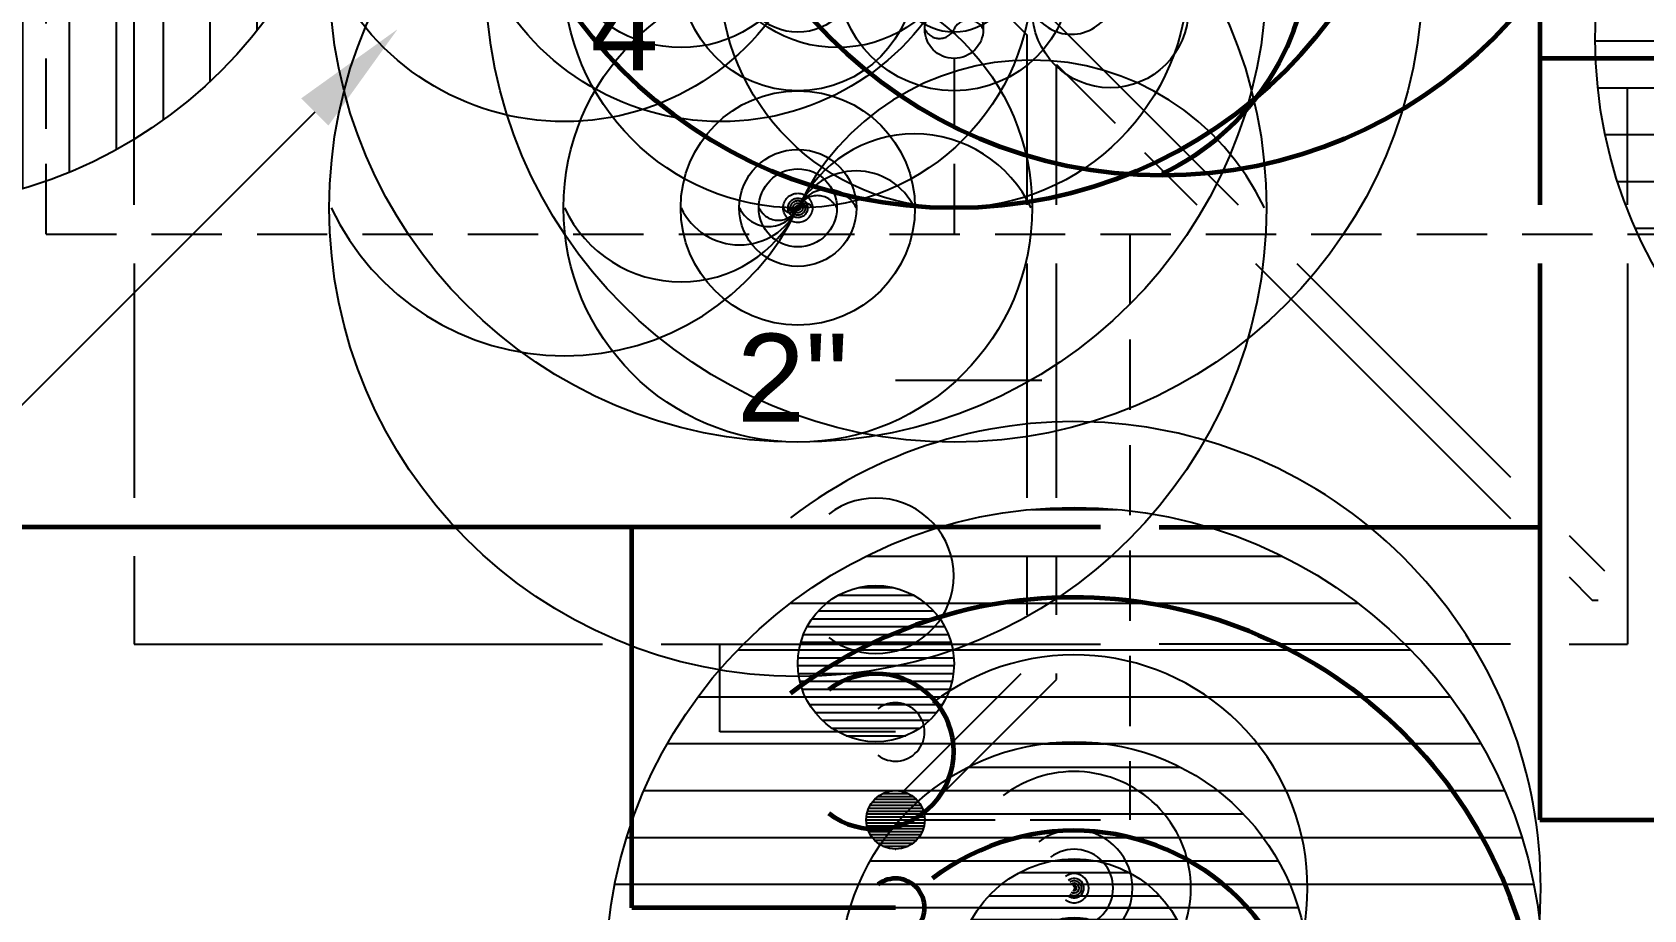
# Model space of a CAD drawing. Extents: x 2104 to 16979, y 4026 to 5124.
# Drawn here: x 6533.3 to 6615.8, y 4625.9 to 4670.8 of the extents above; entities that cross this region are included whole.
import ezdxf
from ezdxf import colors
from ezdxf.entities.mleader import LeaderData, LeaderLine
from ezdxf.math import Vec2, Vec3

# ---------------------------------------------------------------- set-up
doc = ezdxf.new("R2010")
doc.units = 0
doc.header["$LTSCALE"] = 18
doc.header["$MEASUREMENT"] = 0
doc.linetypes.add('VENT', pattern=[0.30000000000000004, 0.2, -0.1])
for name, color, linetype in [('G-ANNO-TEXT', 70, 'Continuous'), ('P-HW-N', 1, 'Continuous'), ('P-HW-N @ 1 (1)', 1, 'Continuous'), ('P-HW-N @ 1 (2)', 1, 'Continuous'), ('P-HW-N @ 12', 1, 'Continuous'), ('P-HW-N @ 128', 1, 'Continuous'), ('P-HW-N @ 16', 1, 'Continuous'), ('P-HW-N @ 192', 1, 'Continuous'), ('P-HW-N @ 2', 1, 'Continuous'), ('P-HW-N @ 24', 1, 'Continuous'), ('P-HW-N @ 384', 1, 'Continuous'), ('P-HW-N @ 4', 1, 'Continuous'), ('P-HW-N @ 48', 1, 'Continuous'), ('P-HW-N @ 64', 1, 'Continuous'), ('P-HW-N @ 768', 1, 'Continuous'), ('P-HW-N @ 8', 1, 'Continuous'), ('P-HW-N @ 96', 1, 'Continuous'), ('P-SAN-N', 6, 'Continuous'), ('P-SAN-N @ 1 (1)', 6, 'Continuous'), ('P-SAN-N @ 1 (2)', 6, 'Continuous'), ('P-SAN-N @ 12', 6, 'Continuous'), ('P-SAN-N @ 128', 6, 'Continuous'), ('P-SAN-N @ 16', 6, 'Continuous'), ('P-SAN-N @ 192', 6, 'Continuous'), ('P-SAN-N @ 2', 6, 'Continuous'), ('P-SAN-N @ 24', 6, 'Continuous'), ('P-SAN-N @ 384', 6, 'Continuous'), ('P-SAN-N @ 4', 6, 'Continuous'), ('P-SAN-N @ 48', 6, 'Continuous'), ('P-SAN-N @ 64', 6, 'Continuous'), ('P-SAN-N @ 768', 6, 'Continuous'), ('P-SAN-N @ 8', 6, 'Continuous'), ('P-SAN-N @ 96', 6, 'Continuous'), ('P-SANV-N', 5, 'VENT'), ('P-SANV-N @ 1 (1)', 5, 'VENT'), ('P-SANV-N @ 1 (2)', 5, 'VENT'), ('P-SANV-N @ 12', 5, 'VENT'), ('P-SANV-N @ 128', 5, 'VENT'), ('P-SANV-N @ 16', 5, 'VENT'), ('P-SANV-N @ 192', 5, 'VENT'), ('P-SANV-N @ 2', 5, 'VENT'), ('P-SANV-N @ 24', 5, 'VENT'), ('P-SANV-N @ 384', 5, 'VENT'), ('P-SANV-N @ 4', 5, 'VENT'), ('P-SANV-N @ 48', 5, 'VENT'), ('P-SANV-N @ 64', 5, 'VENT'), ('P-SANV-N @ 768', 5, 'VENT'), ('P-SANV-N @ 8', 5, 'VENT'), ('P-SANV-N @ 96', 5, 'VENT')]:
    doc.layers.add(name, color=color, linetype=linetype)
for name, color, linetype, lineweight in [('P-CW-N', 4, 'Continuous', 60), ('P-CW-N @ 1 (1)', 4, 'Continuous', 60), ('P-CW-N @ 1 (2)', 4, 'Continuous', 60), ('P-CW-N @ 12', 4, 'Continuous', 60), ('P-CW-N @ 128', 4, 'Continuous', 60), ('P-CW-N @ 16', 4, 'Continuous', 60), ('P-CW-N @ 192', 4, 'Continuous', 60), ('P-CW-N @ 2', 4, 'Continuous', 60), ('P-CW-N @ 24', 4, 'Continuous', 60), ('P-CW-N @ 384', 4, 'Continuous', 60), ('P-CW-N @ 4', 4, 'Continuous', 60), ('P-CW-N @ 48', 4, 'Continuous', 60), ('P-CW-N @ 64', 4, 'Continuous', 60), ('P-CW-N @ 768', 4, 'Continuous', 60), ('P-CW-N @ 8', 4, 'Continuous', 60), ('P-CW-N @ 96', 4, 'Continuous', 60), ('P-HWC-N', 2, 'Continuous', 60), ('P-HWC-N @ 1 (1)', 2, 'Continuous', 60), ('P-HWC-N @ 1 (2)', 2, 'Continuous', 60), ('P-HWC-N @ 12', 2, 'Continuous', 60), ('P-HWC-N @ 128', 2, 'Continuous', 60), ('P-HWC-N @ 16', 2, 'Continuous', 60), ('P-HWC-N @ 192', 2, 'Continuous', 60), ('P-HWC-N @ 2', 2, 'Continuous', 60), ('P-HWC-N @ 24', 2, 'Continuous', 60), ('P-HWC-N @ 384', 2, 'Continuous', 60), ('P-HWC-N @ 4', 2, 'Continuous', 60), ('P-HWC-N @ 48', 2, 'Continuous', 60), ('P-HWC-N @ 64', 2, 'Continuous', 60), ('P-HWC-N @ 768', 2, 'Continuous', 60), ('P-HWC-N @ 8', 2, 'Continuous', 60), ('P-HWC-N @ 96', 2, 'Continuous', 60)]:
    doc.layers.add(name, color=color, linetype=linetype, lineweight=lineweight)
doc.layers.get('0').freeze()
doc.styles.add('Arial', font='arial.ttf')
doc.dimstyles.new('Loop048', dxfattribs={"dimscale": 0, "dimtxt": 0.09375, "dimasz": 0.03125, "dimexe": 0.0625, "dimexo": 0.0625, "dimgap": 0.09375, "dimtad": 1, "dimdec": 4, "dimzin": 3, "dimdsep": 46, "dimlunit": 4, "dimtxsty": 'Arial', "dimblk": 'OBLIQUE', "dimcen": 0.09375, "dimdle": 0.0625, "dimclrd": 256, "dimclre": 256, "dimclrt": 256, "dimadec": 4, "dimazin": 0, "dimtfac": 0.8, "dimtdec": 4, "dimtix": 1, "dimtofl": 0, "dimtmove": 1, "dimatfit": 0, "dimldrblk": 'LeaderNoteBlock', "dimfxl": 1, "dimfrac": 1, "dimtolj": 1, "dimtzin": 0, "dimlwd": -1, "dimlwe": -1, "dimarcsym": 0})

# ---------------------------------------------------------------- blocks, each defined once
blk = doc.blocks.new('*U7')
h = blk.add_hatch()
h.set_pattern_fill('ANSI31', color=256, scale=0.025, angle=135)
h.set_pattern_definition([(180, (0, 0), (-4.336808689942018e-19, -0.003125), [])])
edge = h.paths.add_edge_path()
edge.add_arc((-3.469446951953614e-18, -6.938893903907228e-18), 0.03125000000000001, 0, 360)
blk.add_circle((0, 0), 0.03125)
blk = doc.blocks.new('*U322')
at = {"layer": 'P-SANV-N @ 768', "xscale": 768, "yscale": 768, "zscale": 768}
blk.add_blockref('*U7', (6637.343581524154, 4670.5), dxfattribs=at)
blk = doc.blocks.new('*U6')
blk.add_lwpolyline([(-3.332323771482692e-18, 0.03111555437015312, 0.6342579873937333), (-8.890457814381136e-18, 5.234717341758689e-34, -0.6342579873937336), (-6.793508145416166e-18, -0.03111555437015312)], format="xyb")
blk.add_circle((0, 0), 0.03125)
blk = doc.blocks.new('*U330')
at = {"layer": 'P-CW-N @ 1 (1)', "rotation": 270}
blk.add_blockref('*U6', (6580.5, 4685.843581524153), dxfattribs=at)
at = {"layer": 'P-CW-N @ 1 (2)', "rotation": 270}
blk.add_blockref('*U6', (6580.5, 4685.843581524153), dxfattribs=at)
at = {"layer": 'P-CW-N @ 12', "xscale": 12, "yscale": 12, "zscale": 12, "rotation": 270}
blk.add_blockref('*U6', (6580.5, 4685.843581524153), dxfattribs=at)
at = {"layer": 'P-CW-N @ 128', "xscale": 128, "yscale": 128, "zscale": 128, "rotation": 270}
blk.add_blockref('*U6', (6588.5, 4695.999999999999), dxfattribs=at)
at = {"layer": 'P-CW-N @ 16', "xscale": 16, "yscale": 16, "zscale": 16, "rotation": 270}
blk.add_blockref('*U6', (6580.5, 4685.843581524153), dxfattribs=at)
at = {"layer": 'P-CW-N @ 192', "xscale": 192, "yscale": 192, "zscale": 192, "rotation": 270}
blk.add_blockref('*U6', (6580.5, 4685.843581524153), dxfattribs=at)
at = {"layer": 'P-CW-N @ 2', "xscale": 2, "yscale": 2, "zscale": 2, "rotation": 270}
blk.add_blockref('*U6', (6580.5, 4685.843581524153), dxfattribs=at)
at = {"layer": 'P-CW-N @ 24', "xscale": 24, "yscale": 24, "zscale": 24, "rotation": 270}
blk.add_blockref('*U6', (6580.5, 4685.843581524153), dxfattribs=at)
at = {"layer": 'P-CW-N @ 384', "xscale": 384, "yscale": 384, "zscale": 384, "rotation": 270}
blk.add_blockref('*U6', (6580.5, 4685.843581524153), dxfattribs=at)
at = {"layer": 'P-CW-N @ 4', "xscale": 4, "yscale": 4, "zscale": 4, "rotation": 270}
blk.add_blockref('*U6', (6580.5, 4685.843581524153), dxfattribs=at)
at = {"layer": 'P-CW-N @ 48', "xscale": 48, "yscale": 48, "zscale": 48, "rotation": 270}
blk.add_blockref('*U6', (6580.5, 4679.999999999999), dxfattribs=at)
at = {"layer": 'P-CW-N @ 64', "xscale": 64, "yscale": 64, "zscale": 64, "rotation": 270}
blk.add_blockref('*U6', (6580.5, 4685.843581524153), dxfattribs=at)
at = {"layer": 'P-CW-N @ 768', "xscale": 768, "yscale": 768, "zscale": 768, "rotation": 270}
blk.add_blockref('*U6', (6580.5, 4685.843581524153), dxfattribs=at)
at = {"layer": 'P-CW-N @ 8', "xscale": 8, "yscale": 8, "zscale": 8, "rotation": 270}
blk.add_blockref('*U6', (6580.5, 4685.843581524153), dxfattribs=at)
at = {"layer": 'P-CW-N @ 96', "xscale": 96, "yscale": 96, "zscale": 96, "rotation": 270}
blk.add_blockref('*U6', (6580.5, 4685.843581524153), dxfattribs=at)
blk = doc.blocks.new('*U331')
at = {"layer": 'P-HW-N @ 1 (1)', "rotation": 270}
blk.add_blockref('*U6', (6580.5, 4673.843581524153), dxfattribs=at)
at = {"layer": 'P-HW-N @ 1 (2)', "rotation": 270}
blk.add_blockref('*U6', (6580.5, 4673.843581524153), dxfattribs=at)
at = {"layer": 'P-HW-N @ 12', "xscale": 12, "yscale": 12, "zscale": 12, "rotation": 270}
blk.add_blockref('*U6', (6580.5, 4673.843581524153), dxfattribs=at)
at = {"layer": 'P-HW-N @ 128', "xscale": 128, "yscale": 128, "zscale": 128, "rotation": 270}
blk.add_blockref('*U6', (6588.5, 4707.999999999999), dxfattribs=at)
at = {"layer": 'P-HW-N @ 16', "xscale": 16, "yscale": 16, "zscale": 16, "rotation": 270}
blk.add_blockref('*U6', (6580.5, 4673.843581524153), dxfattribs=at)
at = {"layer": 'P-HW-N @ 192', "xscale": 192, "yscale": 192, "zscale": 192, "rotation": 270}
blk.add_blockref('*U6', (6580.5, 4673.843581524153), dxfattribs=at)
at = {"layer": 'P-HW-N @ 2', "xscale": 2, "yscale": 2, "zscale": 2, "rotation": 270}
blk.add_blockref('*U6', (6580.5, 4673.843581524153), dxfattribs=at)
at = {"layer": 'P-HW-N @ 24', "xscale": 24, "yscale": 24, "zscale": 24, "rotation": 270}
blk.add_blockref('*U6', (6580.5, 4673.843581524153), dxfattribs=at)
at = {"layer": 'P-HW-N @ 384', "xscale": 384, "yscale": 384, "zscale": 384, "rotation": 270}
blk.add_blockref('*U6', (6580.5, 4673.843581524153), dxfattribs=at)
at = {"layer": 'P-HW-N @ 4', "xscale": 4, "yscale": 4, "zscale": 4, "rotation": 270}
blk.add_blockref('*U6', (6580.5, 4673.843581524153), dxfattribs=at)
at = {"layer": 'P-HW-N @ 48', "xscale": 48, "yscale": 48, "zscale": 48, "rotation": 270}
blk.add_blockref('*U6', (6580.5, 4684.499999999999), dxfattribs=at)
at = {"layer": 'P-HW-N @ 64', "xscale": 64, "yscale": 64, "zscale": 64, "rotation": 270}
blk.add_blockref('*U6', (6580.5, 4673.843581524153), dxfattribs=at)
at = {"layer": 'P-HW-N @ 768', "xscale": 768, "yscale": 768, "zscale": 768, "rotation": 270}
blk.add_blockref('*U6', (6580.5, 4673.843581524153), dxfattribs=at)
at = {"layer": 'P-HW-N @ 8', "xscale": 8, "yscale": 8, "zscale": 8, "rotation": 270}
blk.add_blockref('*U6', (6580.5, 4673.843581524153), dxfattribs=at)
at = {"layer": 'P-HW-N @ 96', "xscale": 96, "yscale": 96, "zscale": 96, "rotation": 270}
blk.add_blockref('*U6', (6580.5, 4673.843581524153), dxfattribs=at)
blk = doc.blocks.new('*U332')
at = {"layer": 'P-SAN-N @ 1 (1)', "rotation": 270}
blk.add_blockref('*U6', (6572.5, 4673.843581524153), dxfattribs=at)
at = {"layer": 'P-SAN-N @ 1 (2)', "rotation": 270}
blk.add_blockref('*U6', (6572.5, 4673.843581524153), dxfattribs=at)
at = {"layer": 'P-SAN-N @ 12', "xscale": 12, "yscale": 12, "zscale": 12, "rotation": 270}
blk.add_blockref('*U6', (6572.5, 4673.843581524153), dxfattribs=at)
at = {"layer": 'P-SAN-N @ 128', "xscale": 128, "yscale": 128, "zscale": 128, "rotation": 270}
blk.add_blockref('*U6', (6588.5, 4683.999999999999), dxfattribs=at)
at = {"layer": 'P-SAN-N @ 16', "xscale": 16, "yscale": 16, "zscale": 16, "rotation": 270}
blk.add_blockref('*U6', (6572.5, 4673.843581524153), dxfattribs=at)
at = {"layer": 'P-SAN-N @ 192', "xscale": 192, "yscale": 192, "zscale": 192, "rotation": 270}
blk.add_blockref('*U6', (6572.5, 4673.843581524153), dxfattribs=at)
at = {"layer": 'P-SAN-N @ 2', "xscale": 2, "yscale": 2, "zscale": 2, "rotation": 270}
blk.add_blockref('*U6', (6572.5, 4673.843581524153), dxfattribs=at)
at = {"layer": 'P-SAN-N @ 24', "xscale": 24, "yscale": 24, "zscale": 24, "rotation": 270}
blk.add_blockref('*U6', (6572.5, 4673.843581524153), dxfattribs=at)
at = {"layer": 'P-SAN-N @ 384', "xscale": 384, "yscale": 384, "zscale": 384, "rotation": 270}
blk.add_blockref('*U6', (6572.5, 4673.843581524153), dxfattribs=at)
at = {"layer": 'P-SAN-N @ 4', "xscale": 4, "yscale": 4, "zscale": 4, "rotation": 270}
blk.add_blockref('*U6', (6572.5, 4673.843581524153), dxfattribs=at)
at = {"layer": 'P-SAN-N @ 48', "xscale": 48, "yscale": 48, "zscale": 48, "rotation": 270}
blk.add_blockref('*U6', (6580.5, 4675.499999999999), dxfattribs=at)
at = {"layer": 'P-SAN-N @ 64', "xscale": 64, "yscale": 64, "zscale": 64, "rotation": 270}
blk.add_blockref('*U6', (6572.5, 4673.843581524153), dxfattribs=at)
at = {"layer": 'P-SAN-N @ 768', "xscale": 768, "yscale": 768, "zscale": 768, "rotation": 270}
blk.add_blockref('*U6', (6572.5, 4673.843581524153), dxfattribs=at)
at = {"layer": 'P-SAN-N @ 8', "xscale": 8, "yscale": 8, "zscale": 8, "rotation": 270}
blk.add_blockref('*U6', (6572.5, 4673.843581524153), dxfattribs=at)
at = {"layer": 'P-SAN-N @ 96', "xscale": 96, "yscale": 96, "zscale": 96, "rotation": 270}
blk.add_blockref('*U6', (6572.5, 4673.843581524153), dxfattribs=at)
blk = doc.blocks.new('*U333')
at = {"layer": 'P-SANV-N @ 1 (1)', "rotation": 270}
blk.add_blockref('*U6', (6572.5, 4661.843581524153), dxfattribs=at)
at = {"layer": 'P-SANV-N @ 1 (2)', "rotation": 270}
blk.add_blockref('*U6', (6572.5, 4661.843581524153), dxfattribs=at)
at = {"layer": 'P-SANV-N @ 12', "xscale": 12, "yscale": 12, "zscale": 12, "rotation": 270}
blk.add_blockref('*U6', (6572.5, 4661.843581524153), dxfattribs=at)
at = {"layer": 'P-SANV-N @ 128', "xscale": 128, "yscale": 128, "zscale": 128, "rotation": 270}
blk.add_blockref('*U6', (6588.5, 4671.999999999999), dxfattribs=at)
at = {"layer": 'P-SANV-N @ 16', "xscale": 16, "yscale": 16, "zscale": 16, "rotation": 270}
blk.add_blockref('*U6', (6572.5, 4661.843581524153), dxfattribs=at)
at = {"layer": 'P-SANV-N @ 192', "xscale": 192, "yscale": 192, "zscale": 192, "rotation": 270}
blk.add_blockref('*U6', (6572.5, 4661.843581524153), dxfattribs=at)
at = {"layer": 'P-SANV-N @ 2', "xscale": 2, "yscale": 2, "zscale": 2, "rotation": 270}
blk.add_blockref('*U6', (6572.5, 4661.843581524153), dxfattribs=at)
at = {"layer": 'P-SANV-N @ 24', "xscale": 24, "yscale": 24, "zscale": 24, "rotation": 270}
blk.add_blockref('*U6', (6572.5, 4661.843581524153), dxfattribs=at)
at = {"layer": 'P-SANV-N @ 384', "xscale": 384, "yscale": 384, "zscale": 384, "rotation": 270}
blk.add_blockref('*U6', (6572.5, 4661.843581524153), dxfattribs=at)
at = {"layer": 'P-SANV-N @ 4', "xscale": 4, "yscale": 4, "zscale": 4, "rotation": 270}
blk.add_blockref('*U6', (6572.5, 4661.843581524153), dxfattribs=at)
at = {"layer": 'P-SANV-N @ 48', "xscale": 48, "yscale": 48, "zscale": 48, "rotation": 270}
blk.add_blockref('*U6', (6580.5, 4670.999999999999), dxfattribs=at)
at = {"layer": 'P-SANV-N @ 64', "xscale": 64, "yscale": 64, "zscale": 64, "rotation": 270}
blk.add_blockref('*U6', (6572.5, 4661.843581524153), dxfattribs=at)
at = {"layer": 'P-SANV-N @ 768', "xscale": 768, "yscale": 768, "zscale": 768, "rotation": 270}
blk.add_blockref('*U6', (6572.5, 4661.843581524153), dxfattribs=at)
at = {"layer": 'P-SANV-N @ 8', "xscale": 8, "yscale": 8, "zscale": 8, "rotation": 270}
blk.add_blockref('*U6', (6572.5, 4661.843581524153), dxfattribs=at)
at = {"layer": 'P-SANV-N @ 96', "xscale": 96, "yscale": 96, "zscale": 96, "rotation": 270}
blk.add_blockref('*U6', (6572.5, 4661.843581524153), dxfattribs=at)
blk = doc.blocks.new('*U334')
at = {"layer": 'P-SAN-N @ 1 (1)'}
blk.add_blockref('*U7', (6586.656418475847, 4622.500000000001), dxfattribs=at)
at = {"layer": 'P-SAN-N @ 1 (2)'}
blk.add_blockref('*U7', (6586.656418475847, 4622.500000000001), dxfattribs=at)
at = {"layer": 'P-SAN-N @ 12', "xscale": 12, "yscale": 12, "zscale": 12}
blk.add_blockref('*U7', (6586.656418475847, 4622.500000000001), dxfattribs=at)
at = {"layer": 'P-SAN-N @ 128', "xscale": 128, "yscale": 128, "zscale": 128}
blk.add_blockref('*U7', (6576.500000000001, 4638.500000000001), dxfattribs=at)
at = {"layer": 'P-SAN-N @ 16', "xscale": 16, "yscale": 16, "zscale": 16}
blk.add_blockref('*U7', (6586.656418475847, 4622.500000000001), dxfattribs=at)
at = {"layer": 'P-SAN-N @ 192', "xscale": 192, "yscale": 192, "zscale": 192}
blk.add_blockref('*U7', (6586.656418475847, 4622.500000000001), dxfattribs=at)
at = {"layer": 'P-SAN-N @ 2', "xscale": 2, "yscale": 2, "zscale": 2}
blk.add_blockref('*U7', (6586.656418475847, 4622.500000000001), dxfattribs=at)
at = {"layer": 'P-SAN-N @ 24', "xscale": 24, "yscale": 24, "zscale": 24}
blk.add_blockref('*U7', (6586.656418475847, 4622.500000000001), dxfattribs=at)
at = {"layer": 'P-SAN-N @ 384', "xscale": 384, "yscale": 384, "zscale": 384}
blk.add_blockref('*U7', (6586.656418475847, 4622.500000000001), dxfattribs=at)
at = {"layer": 'P-SAN-N @ 4', "xscale": 4, "yscale": 4, "zscale": 4}
blk.add_blockref('*U7', (6586.656418475847, 4622.500000000001), dxfattribs=at)
at = {"layer": 'P-SAN-N @ 48', "xscale": 48, "yscale": 48, "zscale": 48}
blk.add_blockref('*U7', (6577.500000000001, 4630.500000000001), dxfattribs=at)
at = {"layer": 'P-SAN-N @ 64', "xscale": 64, "yscale": 64, "zscale": 64}
blk.add_blockref('*U7', (6586.656418475847, 4622.500000000001), dxfattribs=at)
at = {"layer": 'P-SAN-N @ 768', "xscale": 768, "yscale": 768, "zscale": 768}
blk.add_blockref('*U7', (6586.656418475847, 4622.500000000001), dxfattribs=at)
at = {"layer": 'P-SAN-N @ 8', "xscale": 8, "yscale": 8, "zscale": 8}
blk.add_blockref('*U7', (6586.656418475847, 4622.500000000001), dxfattribs=at)
at = {"layer": 'P-SAN-N @ 96', "xscale": 96, "yscale": 96, "zscale": 96}
blk.add_blockref('*U7', (6586.656418475847, 4622.500000000001), dxfattribs=at)
blk = doc.blocks.new('*U8')
at = {"linetype": 'Continuous'}
blk.add_arc((0, 0), 0.03111555437015312, 232.5669694738212, 127.4330305261797, dxfattribs=at)
blk = doc.blocks.new('*U335')
at = {"layer": 'P-CW-N @ 1 (1)'}
blk.add_blockref('*U8', (6586.656418475847, 4618.000000000001), dxfattribs=at)
at = {"layer": 'P-CW-N @ 1 (2)'}
blk.add_blockref('*U8', (6586.656418475847, 4618.000000000001), dxfattribs=at)
at = {"layer": 'P-CW-N @ 12', "xscale": 12, "yscale": 12, "zscale": 12}
blk.add_blockref('*U8', (6586.656418475847, 4618.000000000001), dxfattribs=at)
at = {"layer": 'P-CW-N @ 128', "xscale": 128, "yscale": 128, "zscale": 128}
blk.add_blockref('*U8', (6576.500000000001, 4634.000000000001), dxfattribs=at)
at = {"layer": 'P-CW-N @ 16', "xscale": 16, "yscale": 16, "zscale": 16}
blk.add_blockref('*U8', (6586.656418475847, 4618.000000000001), dxfattribs=at)
at = {"layer": 'P-CW-N @ 192', "xscale": 192, "yscale": 192, "zscale": 192}
blk.add_blockref('*U8', (6586.656418475847, 4618.000000000001), dxfattribs=at)
at = {"layer": 'P-CW-N @ 2', "xscale": 2, "yscale": 2, "zscale": 2}
blk.add_blockref('*U8', (6586.656418475847, 4618.000000000001), dxfattribs=at)
at = {"layer": 'P-CW-N @ 24', "xscale": 24, "yscale": 24, "zscale": 24}
blk.add_blockref('*U8', (6586.656418475847, 4618.000000000001), dxfattribs=at)
at = {"layer": 'P-CW-N @ 384', "xscale": 384, "yscale": 384, "zscale": 384}
blk.add_blockref('*U8', (6586.656418475847, 4618.000000000001), dxfattribs=at)
at = {"layer": 'P-CW-N @ 4', "xscale": 4, "yscale": 4, "zscale": 4}
blk.add_blockref('*U8', (6586.656418475847, 4618.000000000001), dxfattribs=at)
at = {"layer": 'P-CW-N @ 48', "xscale": 48, "yscale": 48, "zscale": 48}
blk.add_blockref('*U8', (6577.500000000001, 4626.000000000001), dxfattribs=at)
at = {"layer": 'P-CW-N @ 64', "xscale": 64, "yscale": 64, "zscale": 64}
blk.add_blockref('*U8', (6586.656418475847, 4618.000000000001), dxfattribs=at)
at = {"layer": 'P-CW-N @ 768', "xscale": 768, "yscale": 768, "zscale": 768}
blk.add_blockref('*U8', (6586.656418475847, 4618.000000000001), dxfattribs=at)
at = {"layer": 'P-CW-N @ 8', "xscale": 8, "yscale": 8, "zscale": 8}
blk.add_blockref('*U8', (6586.656418475847, 4618.000000000001), dxfattribs=at)
at = {"layer": 'P-CW-N @ 96', "xscale": 96, "yscale": 96, "zscale": 96}
blk.add_blockref('*U8', (6586.656418475847, 4618.000000000001), dxfattribs=at)
blk = doc.blocks.new('*U336')
at = {"layer": 'P-HW-N @ 1 (1)'}
blk.add_blockref('*U8', (6586.656418475847, 4627.000000000001), dxfattribs=at)
at = {"layer": 'P-HW-N @ 1 (2)'}
blk.add_blockref('*U8', (6586.656418475847, 4627.000000000001), dxfattribs=at)
at = {"layer": 'P-HW-N @ 12', "xscale": 12, "yscale": 12, "zscale": 12}
blk.add_blockref('*U8', (6586.656418475847, 4627.000000000001), dxfattribs=at)
at = {"layer": 'P-HW-N @ 128', "xscale": 128, "yscale": 128, "zscale": 128}
blk.add_blockref('*U8', (6576.500000000001, 4643.000000000001), dxfattribs=at)
at = {"layer": 'P-HW-N @ 16', "xscale": 16, "yscale": 16, "zscale": 16}
blk.add_blockref('*U8', (6586.656418475847, 4627.000000000001), dxfattribs=at)
at = {"layer": 'P-HW-N @ 192', "xscale": 192, "yscale": 192, "zscale": 192}
blk.add_blockref('*U8', (6586.656418475847, 4627.000000000001), dxfattribs=at)
at = {"layer": 'P-HW-N @ 2', "xscale": 2, "yscale": 2, "zscale": 2}
blk.add_blockref('*U8', (6586.656418475847, 4627.000000000001), dxfattribs=at)
at = {"layer": 'P-HW-N @ 24', "xscale": 24, "yscale": 24, "zscale": 24}
blk.add_blockref('*U8', (6586.656418475847, 4627.000000000001), dxfattribs=at)
at = {"layer": 'P-HW-N @ 384', "xscale": 384, "yscale": 384, "zscale": 384}
blk.add_blockref('*U8', (6586.656418475847, 4627.000000000001), dxfattribs=at)
at = {"layer": 'P-HW-N @ 4', "xscale": 4, "yscale": 4, "zscale": 4}
blk.add_blockref('*U8', (6586.656418475847, 4627.000000000001), dxfattribs=at)
at = {"layer": 'P-HW-N @ 48', "xscale": 48, "yscale": 48, "zscale": 48}
blk.add_blockref('*U8', (6577.500000000001, 4635.000000000001), dxfattribs=at)
at = {"layer": 'P-HW-N @ 64', "xscale": 64, "yscale": 64, "zscale": 64}
blk.add_blockref('*U8', (6586.656418475847, 4627.000000000001), dxfattribs=at)
at = {"layer": 'P-HW-N @ 768', "xscale": 768, "yscale": 768, "zscale": 768}
blk.add_blockref('*U8', (6586.656418475847, 4627.000000000001), dxfattribs=at)
at = {"layer": 'P-HW-N @ 8', "xscale": 8, "yscale": 8, "zscale": 8}
blk.add_blockref('*U8', (6586.656418475847, 4627.000000000001), dxfattribs=at)
at = {"layer": 'P-HW-N @ 96', "xscale": 96, "yscale": 96, "zscale": 96}
blk.add_blockref('*U8', (6586.656418475847, 4627.000000000001), dxfattribs=at)
blk = doc.blocks.new('*U337')
at = {"layer": 'P-SAN-N @ 1 (1)', "rotation": 270}
blk.add_blockref('*U7', (6526.000000000001, 4685.843581524153), dxfattribs=at)
at = {"layer": 'P-SAN-N @ 1 (2)', "rotation": 270}
blk.add_blockref('*U7', (6526.000000000001, 4685.843581524153), dxfattribs=at)
at = {"layer": 'P-SAN-N @ 12', "xscale": 12, "yscale": 12, "zscale": 12, "rotation": 270}
blk.add_blockref('*U7', (6526.000000000001, 4685.843581524153), dxfattribs=at)
at = {"layer": 'P-SAN-N @ 128', "xscale": 128, "yscale": 128, "zscale": 128, "rotation": 270}
blk.add_blockref('*U7', (6542.000000000001, 4695.999999999999), dxfattribs=at)
at = {"layer": 'P-SAN-N @ 16', "xscale": 16, "yscale": 16, "zscale": 16, "rotation": 270}
blk.add_blockref('*U7', (6526.000000000001, 4685.843581524153), dxfattribs=at)
at = {"layer": 'P-SAN-N @ 192', "xscale": 192, "yscale": 192, "zscale": 192, "rotation": 270}
blk.add_blockref('*U7', (6526.000000000001, 4685.843581524153), dxfattribs=at)
at = {"layer": 'P-SAN-N @ 2', "xscale": 2, "yscale": 2, "zscale": 2, "rotation": 270}
blk.add_blockref('*U7', (6526.000000000001, 4685.843581524153), dxfattribs=at)
at = {"layer": 'P-SAN-N @ 24', "xscale": 24, "yscale": 24, "zscale": 24, "rotation": 270}
blk.add_blockref('*U7', (6526.000000000001, 4685.843581524153), dxfattribs=at)
at = {"layer": 'P-SAN-N @ 384', "xscale": 384, "yscale": 384, "zscale": 384, "rotation": 270}
blk.add_blockref('*U7', (6526.000000000001, 4685.843581524153), dxfattribs=at)
at = {"layer": 'P-SAN-N @ 4', "xscale": 4, "yscale": 4, "zscale": 4, "rotation": 270}
blk.add_blockref('*U7', (6526.000000000001, 4685.843581524153), dxfattribs=at)
at = {"layer": 'P-SAN-N @ 48', "xscale": 48, "yscale": 48, "zscale": 48, "rotation": 270}
blk.add_blockref('*U7', (6534.000000000001, 4694.999999999999), dxfattribs=at)
at = {"layer": 'P-SAN-N @ 64', "xscale": 64, "yscale": 64, "zscale": 64, "rotation": 270}
blk.add_blockref('*U7', (6526.000000000001, 4685.843581524153), dxfattribs=at)
at = {"layer": 'P-SAN-N @ 768', "xscale": 768, "yscale": 768, "zscale": 768, "rotation": 270}
blk.add_blockref('*U7', (6526.000000000001, 4685.843581524153), dxfattribs=at)
at = {"layer": 'P-SAN-N @ 8', "xscale": 8, "yscale": 8, "zscale": 8, "rotation": 270}
blk.add_blockref('*U7', (6526.000000000001, 4685.843581524153), dxfattribs=at)
at = {"layer": 'P-SAN-N @ 96', "xscale": 96, "yscale": 96, "zscale": 96, "rotation": 270}
blk.add_blockref('*U7', (6526.000000000001, 4685.843581524153), dxfattribs=at)
blk = doc.blocks.new('*U732')
at = {"layer": 'P-HWC-N @ 1 (1)', "rotation": 180}
blk.add_blockref('*U6', (6591.156418475846, 4687.5), dxfattribs=at)
at = {"layer": 'P-HWC-N @ 1 (2)', "rotation": 180}
blk.add_blockref('*U6', (6591.156418475846, 4687.5), dxfattribs=at)
at = {"layer": 'P-HWC-N @ 12', "xscale": 12, "yscale": 12, "zscale": 12, "rotation": 180}
blk.add_blockref('*U6', (6591.156418475846, 4687.5), dxfattribs=at)
at = {"layer": 'P-HWC-N @ 128', "xscale": 128, "yscale": 128, "zscale": 128, "rotation": 180}
blk.add_blockref('*U6', (6557, 4679.5), dxfattribs=at)
at = {"layer": 'P-HWC-N @ 16', "xscale": 16, "yscale": 16, "zscale": 16, "rotation": 180}
blk.add_blockref('*U6', (6591.156418475846, 4687.5), dxfattribs=at)
at = {"layer": 'P-HWC-N @ 192', "xscale": 192, "yscale": 192, "zscale": 192, "rotation": 180}
blk.add_blockref('*U6', (6591.156418475846, 4687.5), dxfattribs=at)
at = {"layer": 'P-HWC-N @ 2', "xscale": 2, "yscale": 2, "zscale": 2, "rotation": 180}
blk.add_blockref('*U6', (6591.156418475846, 4687.5), dxfattribs=at)
at = {"layer": 'P-HWC-N @ 24', "xscale": 24, "yscale": 24, "zscale": 24, "rotation": 180}
blk.add_blockref('*U6', (6591.156418475846, 4687.5), dxfattribs=at)
at = {"layer": 'P-HWC-N @ 384', "xscale": 384, "yscale": 384, "zscale": 384, "rotation": 180}
blk.add_blockref('*U6', (6591.156418475846, 4687.5), dxfattribs=at)
at = {"layer": 'P-HWC-N @ 4', "xscale": 4, "yscale": 4, "zscale": 4, "rotation": 180}
blk.add_blockref('*U6', (6591.156418475846, 4687.5), dxfattribs=at)
at = {"layer": 'P-HWC-N @ 48', "xscale": 48, "yscale": 48, "zscale": 48, "rotation": 180}
blk.add_blockref('*U6', (6580.5, 4689), dxfattribs=at)
at = {"layer": 'P-HWC-N @ 64', "xscale": 64, "yscale": 64, "zscale": 64, "rotation": 180}
blk.add_blockref('*U6', (6591.156418475846, 4687.5), dxfattribs=at)
at = {"layer": 'P-HWC-N @ 768', "xscale": 768, "yscale": 768, "zscale": 768, "rotation": 180}
blk.add_blockref('*U6', (6591.156418475846, 4687.5), dxfattribs=at)
at = {"layer": 'P-HWC-N @ 8', "xscale": 8, "yscale": 8, "zscale": 8, "rotation": 180}
blk.add_blockref('*U6', (6591.156418475846, 4687.5), dxfattribs=at)
at = {"layer": 'P-HWC-N @ 96', "xscale": 96, "yscale": 96, "zscale": 96, "rotation": 180}
blk.add_blockref('*U6', (6591.156418475846, 4687.5), dxfattribs=at)
blk = doc.blocks.new('_Oblique')
at = {"color": 0, "linetype": 'ByBlock', "lineweight": -2}
blk.add_line((-0.5, -0.5), (0.5, 0.5), dxfattribs=at)
blk = doc.blocks.new('LeaderNoteBlock')
blk.add_ellipse((0, 0), major_axis=(1, -1.836909530733566e-16), ratio=0.2499999999998295, start_param=5.387520513321723, end_param=10.32044275462724)

msp = doc.modelspace()

# ---------------------------------------------------------------- linework, layer by layer
at = {"layer": 'P-CW-N'}
for p, q in [((6610.5, 4680), (6610.5, 4662)), ((6628.5, 4669.5), (6610.5, 4669.5)), ((6610.5, 4659), (6610.5, 4630.5)), ((6588, 4645.5), (6529.5, 4645.5)), ((6564, 4626), (6564, 4645.5)), ((6591, 4645.5), (6610.5, 4645.5)), ((6610.5, 4630.5), (6721.5, 4630.5)), ((6577.5, 4626), (6564, 4626))]:
    msp.add_line(p, q, dxfattribs=at)
at = {"layer": 'P-HW-N'}
for p, q in [((6538.5, 4662), (6538.5, 4695)), ((6615, 4662), (6615, 4668)), ((6538.5, 4659), (6538.5, 4647)), ((6615, 4659), (6615, 4639.5)), ((6538.5, 4644), (6538.5, 4639.5)), ((6538.5, 4639.5), (6562.5, 4639.5)), ((6565.5, 4639.5), (6588, 4639.5)), ((6568.5, 4635), (6568.5, 4639.5)), ((6609, 4639.5), (6591, 4639.5)), ((6612, 4639.5), (6615, 4639.5)), ((6577.5, 4635), (6568.5, 4635))]:
    msp.add_line(p, q, dxfattribs=at)
at = {"layer": 'P-SAN-N'}
for p, q in [((6581.948888739434, 4675.111771432345), (6595.06066017178, 4662)), ((6580.888228567654, 4674.051111260566), (6584.250000000003, 4670.689339828218)), ((6584.25, 4662), (6584.250000000003, 4670.689339828218)), ((6585.750000000001, 4662), (6585.750000000001, 4669.189339828218)), ((6585.75, 4669.189339828218), (6588.750000000001, 4666.189339828218)), ((6590.250000000001, 4664.689339828218), (6592.939339828221, 4662)), ((6584.249999999999, 4647), (6584.249999999999, 4659)), ((6585.750000000001, 4647), (6585.750000000002, 4659)), ((6595.939339828219, 4659), (6609, 4645.939339828219)), ((6598.060660171781, 4659), (6609.000000000001, 4648.06066017178)), ((6612, 4645.06066017178), (6613.81066017178, 4643.25)), ((6584.249999999999, 4641), (6584.249999999999, 4644)), ((6585.750000000001, 4641), (6585.750000000001, 4644)), ((6612, 4642.939339828219), (6613.189339828219, 4641.75)), ((6613.189339828218, 4641.75), (6613.5, 4641.75)), ((6577.888228567654, 4631.948888739434), (6583.939339828218, 4638)), ((6578.948888739434, 4630.888228567655), (6585.750000000001, 4637.689339828219)), ((6585.750000000001, 4637.68933982822), (6585.750000000001, 4638))]:
    msp.add_line(p, q, dxfattribs=at)
at = {"layer": 'P-SANV-N'}
for p, q in [((6534, 4660.5), (6534, 4693.5)), ((6580.5, 4669.5), (6580.5, 4660.5)), ((6534, 4660.5), (6630, 4660.5)), ((6589.5, 4660.5), (6589.5, 4630.5)), ((6579, 4630.5), (6589.5, 4630.5))]:
    msp.add_line(p, q, dxfattribs=at)

# ---------------------------------------------------------------- block references
at = {"layer": 'P-CW-N'}
for name in ['*U330', '*U335']:
    msp.add_blockref(name, (0, 0), dxfattribs=at)
at = {"layer": 'P-HW-N'}
for name in ['*U331', '*U336']:
    msp.add_blockref(name, (0, 0), dxfattribs=at)
at = {"layer": 'P-HWC-N'}
msp.add_blockref('*U732', (0, 0), dxfattribs=at)
at = {"layer": 'P-SAN-N'}
for name in ['*U337', '*U332', '*U334']:
    msp.add_blockref(name, (0, 0), dxfattribs=at)
at = {"layer": 'P-SANV-N'}
for name in ['*U322', '*U333']:
    msp.add_blockref(name, (0, 0), dxfattribs=at)

# ---------------------------------------------------------------- texts
at = {"layer": 'G-ANNO-TEXT', "insert": (6567.599999999627, 4673.400000000373), "char_height": 4.5, "width": 29.09999999999854, "attachment_point": 3, "style": 'Arial'}
msp.add_mtext('\\A1;4"', dxfattribs=at)
at = {"layer": 'G-ANNO-TEXT', "insert": (6575.1, 4655.4), "char_height": 4.5, "attachment_point": 3, "style": 'Arial'}
msp.add_mtext_dynamic_manual_height_columns('2"', width=36.60000000000036, gutter_width=22.5, heights=[0], dxfattribs=at)

# ---------------------------------------------------------------- leaders
at = {"layer": 'G-ANNO-TEXT'}
msp.add_leader([(6585, 4653), (6579, 4653), (6577.5, 4653)], dimstyle='Loop048', override={"dimscale": 0}, dxfattribs=at)
ml = msp.add_multileader_mtext('Standard', dxfattribs=at)
ml.set_content('\\A1;FURNISH & INSTALL \\P{\\H0.8x;\\S1#2;}" VALVED HW \\P{\\H0.8x;\\S3#4;}" WASTE \\PCONNECTIONS FOR \\PDISHWASHER', color=256, style='Arial')
ml.set_leader_properties(color=256, linetype='ByLayer', lineweight=-1)
ml.build(insert=Vec2(0, 0))
ml.multileader.update_dxf_attribs({"has_dogleg": 0, "dogleg_length": 0.125, "arrow_head_size": 6, "scale": 48})
ctx = ml.context
ctx.base_point, ctx.scale, ctx.char_height, ctx.arrow_head_size, ctx.landing_gap_size, ctx.plane_origin = Vec3(6391.924624829468, 4636.5), 48, 4.5, 6, 1.5, Vec3(6543, 4666.5)
ctx.text_align_type = 2
notes = []
notes.append((ctx, [(0, (1, 1, 0), (6462, 4636.5), (-1, 0), 6, [(0, [(6552, 4671), (6517.5, 4636.5)], 0, [])])]))
ctx.mtext.insert, ctx.mtext.alignment, ctx.mtext.flow_direction = Vec3(6454.5, 4638.788369713506), 3, 5
ml = msp.add_multileader_mtext('Standard', dxfattribs=at)
ml.set_content('\\pxt1;FURNISH 18"x18" RATED ACCESS PANEL TO BE INSTALLED BY GENERAL CONTRACTOR', color=256, style='Arial')
ml.set_leader_properties(color=256, linetype='ByLayer', lineweight=-1)
ml.build(insert=Vec2(0, 0))
ml.multileader.update_dxf_attribs({"has_dogleg": 0, "dogleg_length": 0.125, "arrow_head_size": 6, "scale": 48})
ctx = ml.context
ctx.base_point, ctx.scale, ctx.char_height, ctx.arrow_head_size, ctx.landing_gap_size, ctx.plane_origin = Vec3(10247.53137789905, 4659), 48, 4.5, 6, 1.5, Vec3(10519.5, 4599)
ctx.text_align_type = 2
notes.append((ctx, [(0, (1, 1, 0), (10390.5, 4659), (-1, 0), 6, [(0, [(10519.5, 4590), (10459.5, 4659)], 0, [])])]))
ctx.mtext.insert, ctx.mtext.width, ctx.mtext.alignment, ctx.mtext.flow_direction = Vec3(10383, 4661.288369713506), 137.3146103657382, 3, 5
for ctx, leaders in notes:
    for number, flags, end, landing, length, lines in leaders:
        leader = LeaderData()
        leader.index, (leader.has_last_leader_line, leader.has_dogleg_vector, leader.attachment_direction) = number, flags
        leader.last_leader_point, leader.dogleg_vector, leader.dogleg_length = Vec3(end), Vec3(landing), length
        for number, points, colour, breaks in lines:
            line = LeaderLine()
            line.index, line.vertices, line.color, line.breaks = number, Vec3.list(points), colors.encode_raw_color(colour), breaks
            leader.lines.append(line)
        ctx.leaders.append(leader)

doc.saveas('drawing.dxf')
